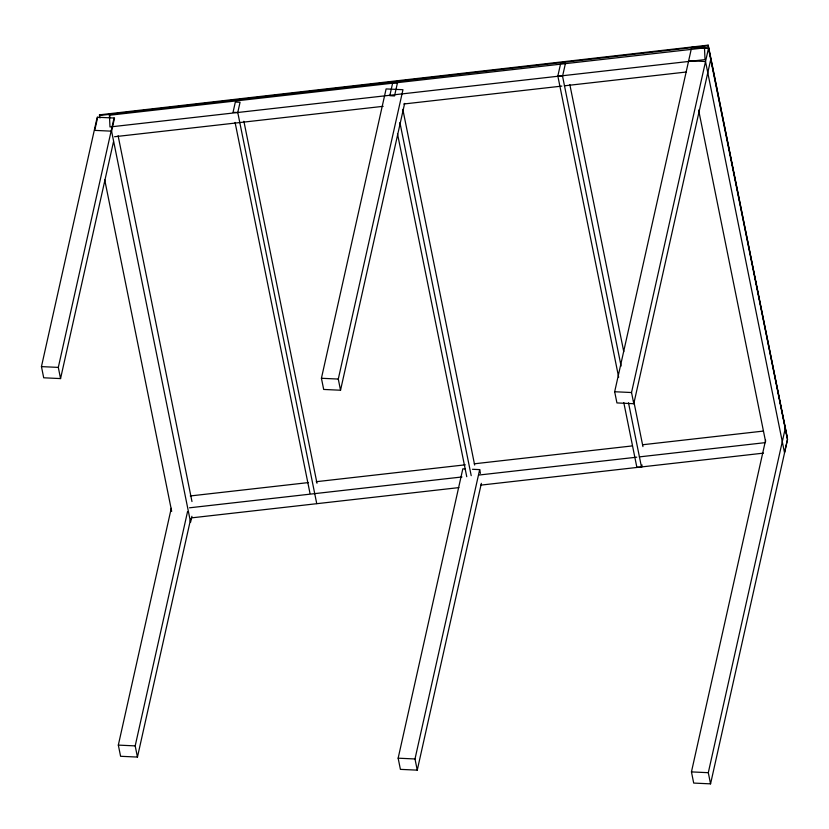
<?xml version="1.0" encoding="UTF-8"?>
<svg xmlns="http://www.w3.org/2000/svg" width="829" height="829" viewBox="0 0 829 829"><rect width="100%" height="100%" fill="white"/><g stroke="black" fill="none" stroke-linecap="round" stroke-linejoin="round"><path stroke-width="1.24" d="M113.49 141.79L60.558 378.584L43.709 377.796L41.45 366.615L97.2 117.231L114.526 118.039L111.594 131.169L190.577 522.26L191.903 516.291M97.677 117.252L94.734 130.381L111.594 131.169M60.558 378.584L58.31 367.402L114.05 118.019M237.768 112.516L240.047 102.278L235.332 102.06L233.042 112.298L237.768 112.516L316.74 503.607M190.66 519.016L137.448 757.074L120.588 756.286L118.329 745.105L171.261 508.312M137.448 757.074L135.189 745.893L187.551 511.617M321.424 378.273L386.107 88.921L402.956 89.708L338.284 379.06L340.532 390.231L323.683 389.443L321.424 378.273L338.284 379.06M340.532 390.231L404.645 103.407M481.369 483.328L417.256 770.151L400.407 769.364L398.148 758.183L462.82 468.831L465.235 468.945M618.672 377.257L557.844 76.019L560.777 62.9L565.502 63.118L562.559 76.247L621.097 366.086M417.256 770.151L414.997 758.97L479.68 469.618L472.457 469.287M614.672 391.744L691.666 47.305L708.526 48.092L631.532 392.531L633.791 403.713L616.931 402.925L614.672 391.744L631.532 392.531M633.791 403.713L710.785 59.263M623.791 402.573L636.827 467.121L641.542 467.338L642.071 464.955M708.184 45.792L99.501 115.5L99.47 114.848L708.153 45.139L787.55 439.422L710.557 783.861L693.697 783.073L691.448 771.903L765.613 440.075M710.557 783.861L708.298 772.69L785.291 428.241M109.438 115.252L704.484 47.895L705.023 59.605L109.977 126.961L109.438 115.252L109.946 117.77M114.578 136.723L383.185 106.319M403.754 103.998L561.834 86.102M564.404 85.812L686.495 71.988M190.255 495.96L308.502 482.571M316.212 481.701L465.297 464.82M474.292 463.805L632.372 445.909M642.651 444.748L763.457 431.07M189.52 507.804L461.981 476.965M478.685 475.069L636.765 457.183M639.335 456.893L765.291 442.634M191.551 517.866L458.872 487.607M480.716 485.131L763.468 453.131M691.593 47.616L708.453 48.403L787.436 439.494L784.503 452.624L705.52 61.522L688.661 60.735M557.844 76.019L562.559 76.247M41.45 366.615L58.31 367.402M118.329 745.105L135.189 745.893M398.148 758.183L414.997 758.97M691.448 771.903L708.298 772.69M708.153 45.139L787.187 436.987M698.629 110.102L765.602 441.702M569.844 84.631L623.771 351.693M633.739 401.049L642.941 446.613M628.506 402.79L641.542 467.338M479.68 469.618L480.437 473.349M402.832 109.397L474.654 465.048M399.899 122.526L471.204 475.649M397.474 133.697L466.748 476.685M243.881 121.262L316.989 483.245M235.084 122.423L309.973 493.265M118.112 135.759L191.976 501.535M99.47 114.848L100.008 118.029M104.703 179.738L171.676 511.348M392.739 82.599L389.806 95.718L394.531 95.946L397.464 82.817L392.739 82.599"/></g></svg>
